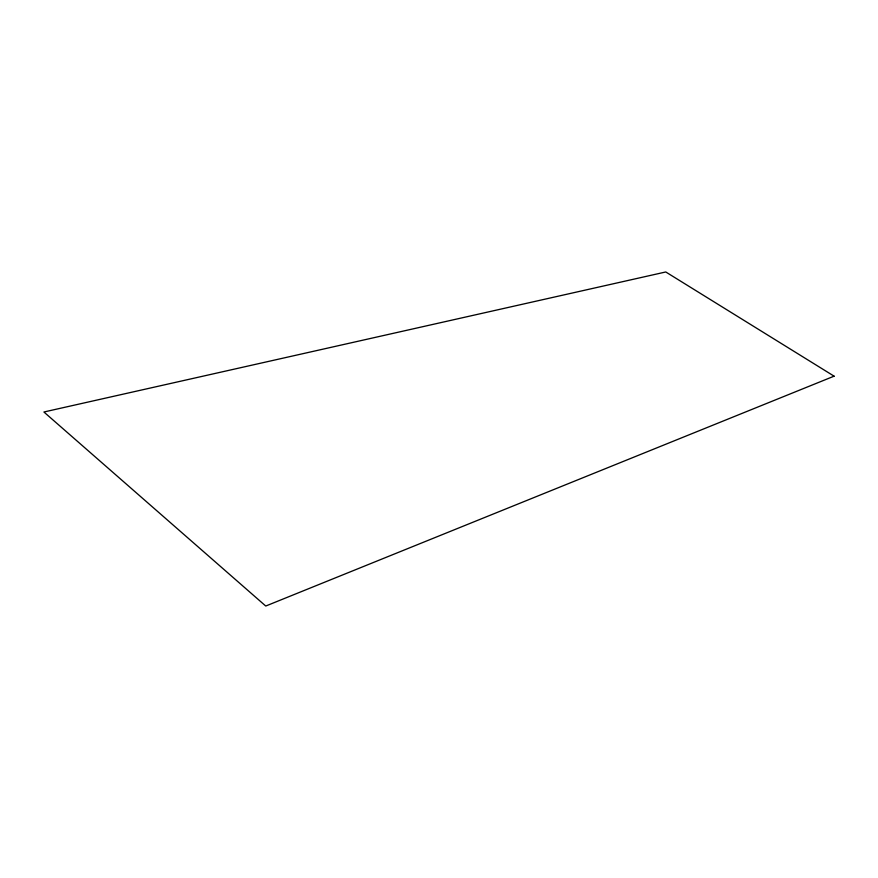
<?xml version="1.0" encoding="UTF-8"?>
<svg xmlns="http://www.w3.org/2000/svg" width="878" height="878" viewBox="0 0 878 878"><rect width="100%" height="100%" fill="white"/><g stroke="black" fill="none" stroke-linecap="round" stroke-linejoin="round"><path stroke-width="1.32" d="M834.1 376.168L265.749 606.029L43.9 412.001L665.765 271.971L834.1 376.168"/></g></svg>
